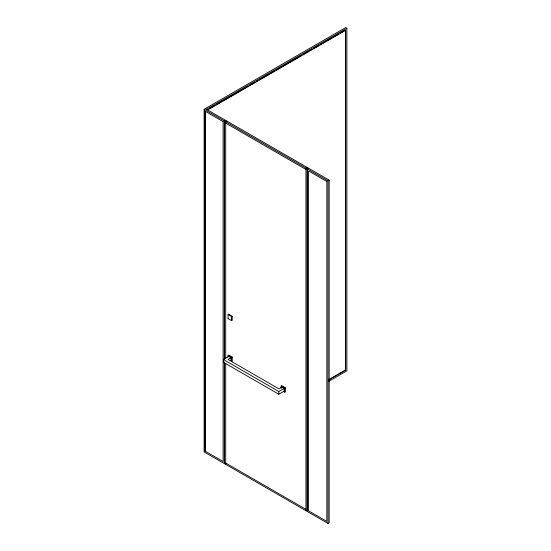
<?xml version="1.0" encoding="UTF-8"?>
<svg xmlns="http://www.w3.org/2000/svg" width="551" height="551" viewBox="0 0 551 551"><rect width="100%" height="100%" fill="white"/><g stroke="black" fill="none" stroke-linecap="round" stroke-linejoin="round"><path stroke-width="0.83" d="M224.298 362.138L224.298 463.577L204.118 451.923L204.118 109.291L345.697 27.55L346.882 28.232L346.882 370.864L328.306 381.588M206.48 109.291L346.882 28.232M209.463 108.588L214.663 105.585M216.15 104.731L221.35 101.728M222.831 100.874L248.088 86.287M249.575 85.433L254.776 82.43M256.263 81.569L257.751 80.715M259.232 79.854L268.151 74.709M269.632 73.848L274.832 70.852M276.32 69.991L301.576 55.41M303.064 54.549L308.264 51.546M309.752 50.692L311.976 49.404M313.464 48.55L318.664 45.547M320.145 44.686L321.632 43.832M323.12 42.971L325.345 41.683M326.833 40.829L332.033 37.826M333.52 36.965L338.72 33.962M340.208 33.108L345.408 30.105L345.408 370.017L328.32 379.88M207.658 109.973L345.697 30.277L345.697 370.182L328.63 380.038M204.118 109.291L224.298 120.938L225.476 120.256L205.303 108.609M224.532 121.075L225.71 120.394L308.298 168.076L307.121 168.758L224.532 121.075L224.532 359.541M226.888 121.075L225.71 121.757L225.71 358.501M307.121 167.394L305.943 168.076L305.943 510.715M307.355 168.895L308.532 168.213L329.181 180.136L329.181 522.768L328.003 523.45L307.355 511.528L307.355 168.895L328.003 180.818L329.181 180.136M228.073 314.531L228.658 314.194L232.198 316.233L232.198 320.324L231.613 320.661L228.073 318.616L228.073 314.531L231.613 316.577L232.198 316.233M228.073 318.616L228.658 318.278M228.073 355.402L228.658 355.064L232.198 357.103L232.198 361.194L231.613 361.532L231.613 357.447L228.073 355.402L228.073 357.034M231.021 357.785L228.073 359.493L278.806 388.779L281.754 387.077L284.116 388.441L284.116 391.162L278.806 394.227L223.348 362.214L223.348 359.493L228.658 356.421L231.021 357.785L231.021 360.512M231.613 357.447L232.198 357.103M281.162 388.51L281.162 386.058L281.754 385.714L285.294 387.759L285.294 391.844L284.702 392.188L283.29 391.368M223.348 359.493L278.806 391.506L284.116 388.441M281.162 386.058L284.702 388.097L285.294 387.759M225.71 123.121L305.943 169.439M225.71 463.033L305.943 509.351M328.003 180.818L328.003 523.45M307.121 168.758L307.121 511.39L224.532 463.708L224.532 362.124M284.702 388.097L284.702 392.188M278.806 391.506L278.806 394.227M231.613 316.577L231.613 320.661M225.71 363.205L225.71 464.39M224.298 120.938L224.298 359.562M205.006 111.164L204.414 110.827L204.414 450.732L205.006 451.076L205.006 111.164M223.114 121.619L205.303 111.336L205.303 451.248L223.114 461.531L223.114 121.619M326.826 181.493L308.532 170.934L308.532 510.846L326.826 521.404L326.826 181.493"/></g></svg>
